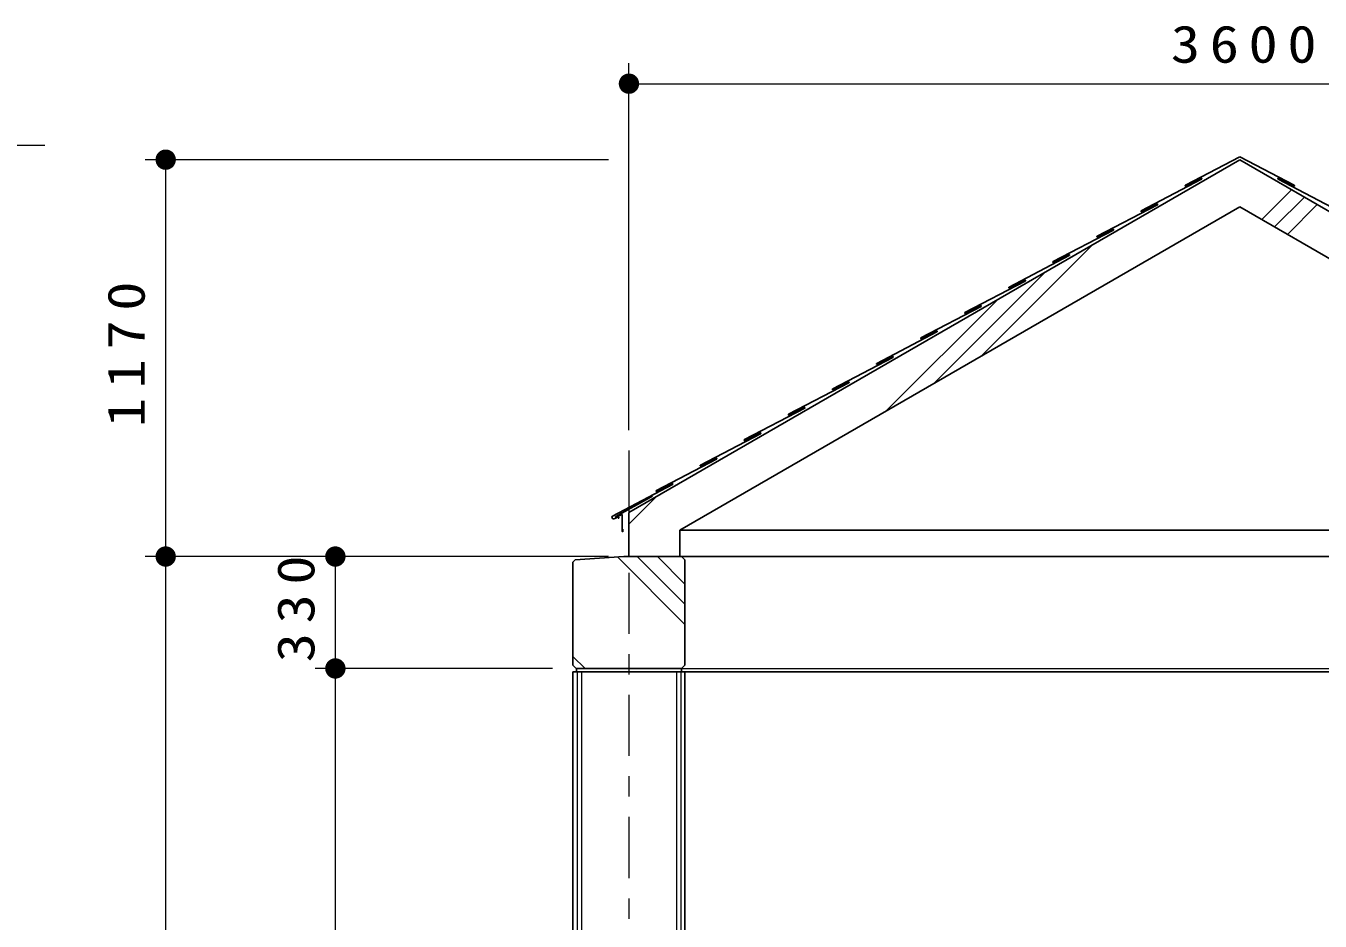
# Model space of a CAD drawing. Units: millimetres on the paper, scale 1:60. Extents: x -365 to 0, y 0 to 257.
# Drawn here: x -182.4 to -118.8, y 108.3 to 152.3 of the extents above; entities that cross this region are included whole.
import ezdxf

# ---------------------------------------------------------------- set-up
doc = ezdxf.new("R2010")
doc.units = ezdxf.units.MM
doc.linetypes.add('USER2', pattern=[6, 3, -1, 1, -1])
doc.layers.add('LY_1', color=7, linetype='Continuous', lineweight=13)
doc.styles.add('ＭＳ ゴシック', font='')
doc.styles.get('ＭＳ ゴシック').set_extended_font_data('MS Gothic')

# ---------------------------------------------------------------- blocks, each defined once
blk = doc.blocks.new('filled_dot')
at = {"color": 0, "linetype": 'Continuous', "lineweight": -2, "const_width": 1.25}
blk.add_lwpolyline([(-0.625, 0, 1), (0.625, 0, 1)], format="xyb", close=True, dxfattribs=at)

msp = doc.modelspace()

# ---------------------------------------------------------------- linework, layer by layer
at = {"layer": 'LY_1'}
for p, q in [((-152.776, 132.408), (-152.776, 150.44)), ((-152.776, 149.44), (-92.776, 149.44)), ((-153.776, 145.706), (-176.526, 145.706)), ((-175.526, 126.206), (-175.526, 145.706)), ((-121.697, 142.761), (-120.233, 144.225)), ((-121.069, 142.399), (-119.605, 143.863)), ((-120.442, 142.036), (-118.978, 143.5)), ((-135.478, 136.051), (-130.014, 141.515)), ((-137.821, 134.698), (-132.357, 140.162)), ((-140.163, 133.346), (-134.699, 138.81)), ((-152.776, 127.804), (-151.429, 129.151)), ((-153.776, 126.206), (-176.526, 126.206)), ((-175.526, 81.206), (-175.526, 126.206)), ((-167.193, 120.706), (-167.193, 126.206)), ((-153.338, 126.186), (-150.026, 122.873)), ((-152.369, 126.206), (-150.026, 123.863)), ((-151.379, 126.206), (-150.026, 124.853)), ((-155.526, 121.302), (-154.93, 120.706)), ((-156.526, 120.706), (-168.193, 120.706)), ((-167.193, 81.206), (-167.193, 120.706))]:
    msp.add_line(p, q, dxfattribs=at)
at = {"layer": 'LY_1', "color": 6, "lineweight": 25}
for p, q in [((-152.776, 128.373), (-122.776, 145.694)), ((-92.776, 128.373), (-122.776, 145.694)), ((-150.276, 127.507), (-122.776, 143.384)), ((-95.276, 127.507), (-122.776, 143.384)), ((-152.776, 126.206), (-152.776, 128.373)), ((-150.276, 126.206), (-150.276, 127.507))]:
    msp.add_line(p, q, dxfattribs=at)
at = {"layer": 'LY_1', "color": 4, "lineweight": 25}
for p, q in [((-125.45, 144.449), (-122.776, 145.842)), ((-120.103, 144.449), (-122.776, 145.842)), ((-127.615, 143.199), (-124.659, 144.74)), ((-125.424, 144.4), (-124.684, 144.789)), ((-117.938, 143.199), (-120.894, 144.74)), ((-120.129, 144.4), (-120.868, 144.789)), ((-129.78, 141.949), (-126.824, 143.49)), ((-127.589, 143.15), (-126.849, 143.539)), ((-131.945, 140.699), (-128.989, 142.24)), ((-129.754, 141.9), (-129.015, 142.289)), ((-134.11, 139.449), (-131.154, 140.99)), ((-131.919, 140.65), (-131.18, 141.039)), ((-136.275, 138.199), (-133.319, 139.74)), ((-134.084, 139.4), (-133.345, 139.789)), ((-138.44, 136.949), (-135.484, 138.49)), ((-136.249, 138.15), (-135.51, 138.539)), ((-138.414, 136.9), (-137.675, 137.289)), ((-140.605, 135.699), (-137.649, 137.24)), ((-140.579, 135.65), (-139.84, 136.039)), ((-142.77, 134.449), (-139.814, 135.99)), ((-142.744, 134.4), (-142.005, 134.789)), ((-144.935, 133.199), (-141.979, 134.74)), ((-147.1, 131.949), (-144.144, 133.49)), ((-144.909, 133.15), (-144.17, 133.539)), ((-149.266, 130.699), (-146.309, 132.24)), ((-147.075, 131.9), (-146.335, 132.289)), ((-151.431, 129.449), (-148.474, 130.99)), ((-149.24, 130.65), (-148.5, 131.039)), ((-153.589, 128.187), (-150.639, 129.74)), ((-151.405, 129.4), (-150.665, 129.789)), ((-153.424, 128.181), (-151.624, 129.166)), ((-153.522, 128.051), (-153.311, 128.147)), ((-153.407, 128.138), (-153.126, 128.278)), ((-153.108, 127.444), (-153.11, 128.261)), ((-153.074, 127.543), (-153.075, 127.444)), ((-95.276, 127.507), (-150.276, 127.507)), ((-150.026, 120.54), (-155.526, 120.54)), ((-155.526, 120.54), (-155.526, 63.706)), ((-155.36, 120.54), (-155.36, 120.706)), ((-150.193, 120.54), (-150.193, 120.706)), ((-150.026, 120.54), (-150.026, 63.706))]:
    msp.add_line(p, q, dxfattribs=at)
at = {"layer": 'LY_1', "color": 4, "linetype": 'USER2'}
msp.add_line((-152.776, 131.408), (-152.776, 54.889), dxfattribs=at)
at = {"layer": 'LY_1', "lineweight": 25}
for p, q in [((-155.412, 126.047), (-155.526, 125.926)), ((-155.526, 125.926), (-155.526, 120.871)), ((-155.412, 126.047), (-153.026, 126.206)), ((-150.193, 126.206), (-150.026, 126.04)), ((-150.026, 120.871), (-150.026, 126.04)), ((-155.361, 120.706), (-155.526, 120.871)), ((-150.026, 120.871), (-150.191, 120.706)), ((-150.191, 120.706), (-155.361, 120.706))]:
    msp.add_line(p, q, dxfattribs=at)
at = {"layer": 'LY_1', "color": 3, "lineweight": 25}
for p, q in [((-92.776, 126.206), (-153.026, 126.206)), ((-150.026, 120.54), (-95.526, 120.54))]:
    msp.add_line(p, q, dxfattribs=at)
at = {"layer": 'LY_1', "color": 4}
for p, q in [((-155.318, 120.54), (-155.318, 63.706)), ((-155.11, 120.54), (-155.11, 63.706)), ((-150.443, 120.54), (-150.443, 63.706)), ((-150.235, 120.54), (-150.235, 63.706)), ((-150.193, 120.706), (-95.36, 120.706))]:
    msp.add_line(p, q, dxfattribs=at)
at = {"layer": 'LY_1'}
msp.add_lwpolyline([(-244.049, 131.825), (-229.462, 146.412), (-181.462, 146.412)], dxfattribs=at)
at = {"layer": 'LY_1', "color": 4, "lineweight": 25}
for centre, radius, start, end in [((-125.437, 144.424), 0.0278, 117.75903, 297.75914), ((-124.671, 144.765), 0.0278, 297.75912, 117.75912), ((-120.881, 144.765), 0.0278, 62.24083, 242.24083), ((-120.116, 144.424), 0.0278, 242.24085, 62.24095), ((-127.602, 143.174), 0.0278, 117.75903, 297.75914), ((-126.837, 143.515), 0.0278, 297.75912, 117.75912), ((-129.767, 141.924), 0.0278, 117.75903, 297.75914), ((-129.002, 142.265), 0.0278, 297.75912, 117.75912), ((-131.932, 140.674), 0.0278, 117.75903, 297.75914), ((-131.167, 141.015), 0.0278, 297.75912, 117.75912), ((-134.097, 139.424), 0.0278, 117.75903, 297.75914), ((-133.332, 139.765), 0.0278, 297.75912, 117.75912), ((-136.262, 138.174), 0.0278, 117.75903, 297.75914), ((-135.497, 138.515), 0.0278, 297.75912, 117.75912), ((-137.662, 137.265), 0.0278, 297.75912, 117.75912), ((-138.427, 136.925), 0.0278, 117.75903, 297.75914), ((-139.827, 136.015), 0.0278, 297.75912, 117.75912), ((-140.592, 135.674), 0.0278, 117.75903, 297.75914), ((-141.992, 134.765), 0.0278, 297.75912, 117.75912), ((-142.757, 134.425), 0.0278, 117.75903, 297.75914), ((-144.157, 133.515), 0.0278, 297.75912, 117.75912), ((-144.922, 133.175), 0.0278, 117.75903, 297.75914), ((-146.322, 132.265), 0.0278, 297.75912, 117.75912), ((-147.087, 131.925), 0.0278, 117.75903, 297.75914), ((-148.487, 131.015), 0.0278, 297.75912, 117.75912), ((-149.253, 130.675), 0.0278, 117.75903, 297.75914), ((-150.652, 129.765), 0.0278, 297.75912, 117.75912), ((-151.418, 129.425), 0.0278, 117.75903, 297.75914), ((-153.533, 128.13), 0.0802, 134.31654, 278.05229), ((-153.413, 128.16), 0.0232, 116.82306, 285.49167), ((-153.293, 128.118), 0.0333, 249.84302, 122.00537), ((-153.126, 128.262), 0.0167, 359.49023, 89.48279), ((-153.091, 127.444), 0.0167, 179.49396, 359.49396)]:
    msp.add_arc(centre, radius, start, end, dxfattribs=at)

# ---------------------------------------------------------------- block references
at = {"layer": 'LY_1', "xscale": 0.4, "yscale": 0.4}
msp.add_blockref('filled_dot', (-152.776, 149.44), dxfattribs=at)
for p, rotation in [((-175.526, 145.706), 270), ((-175.526, 126.206), 270), ((-175.526, 126.206), 90), ((-167.193, 126.206), 270), ((-167.193, 120.706), 270), ((-167.193, 120.706), 90)]:
    msp.add_blockref('filled_dot', p, dxfattribs=dict(at, rotation=rotation))

# ---------------------------------------------------------------- texts
at = {"layer": 'LY_1', "insert": (-122.349, 150.44), "char_height": 1.833, "attachment_point": 8, "style": 'ＭＳ ゴシック'}
msp.add_mtext('\\T1.33;\\W1.15;3600', dxfattribs=at)
at = {"layer": 'LY_1', "char_height": 1.833, "attachment_point": 8, "rotation": 90, "style": 'ＭＳ ゴシック'}
for s, insert in [('\\T1.33;\\W1.15;1170', (-176.526, 136.377)), ('\\T1.33;\\W1.15;330', (-168.193, 123.872))]:
    msp.add_mtext(s, dxfattribs=dict(at, insert=insert))

doc.saveas('drawing.dxf')
